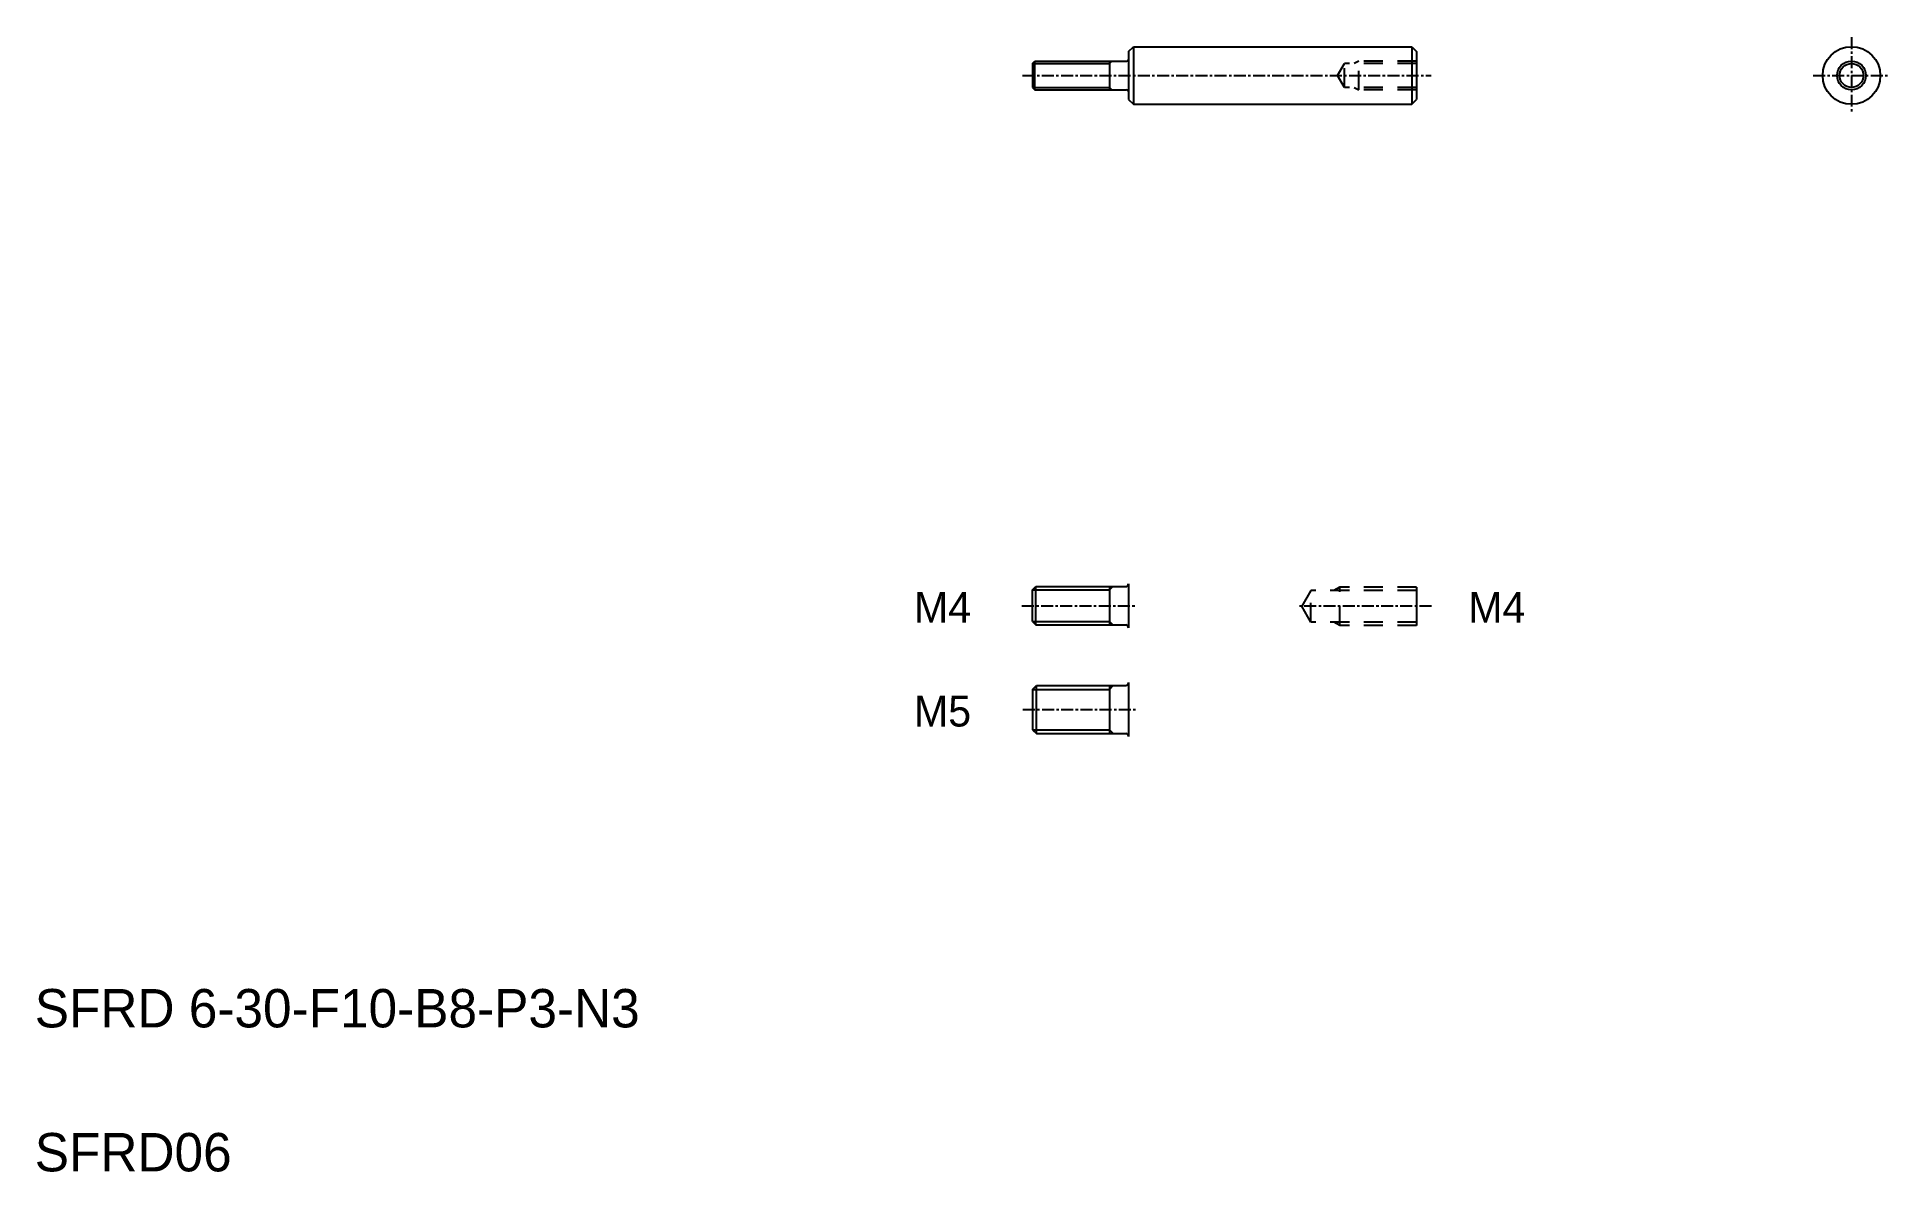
# Model space of a CAD drawing. Extents: x 86 to 279, y 79 to 198.
import ezdxf
from ezdxf.enums import TextEntityAlignment as Align

# ---------------------------------------------------------------- set-up
doc = ezdxf.new("R2010")
doc.units = 0
doc.linetypes.add('CENTER', pattern=[2, 1.25, -0.25, 0.25, -0.25])
doc.linetypes.add('DASHED', pattern=[3.5, 2, -1.5])
doc.layers.get('0').update_dxf_attribs({"linetype": 'CONTINUOUS'})
doc.layers.add('CENTER', color=1, linetype='CENTER')

msp = doc.modelspace()

# ---------------------------------------------------------------- linework, layer by layer
at = {"color": 7, "linetype": 'CONTINUOUS'}
for p, q in [((189.94, 194.82), (190.19, 195.07)), ((190.19, 195.07), (199.74, 195.07)), ((190.19, 192.07), (190.19, 195.07)), ((197.94, 195.07), (197.94, 192.07)), ((199.94, 196.07), (200.44, 196.57)), ((199.94, 196.07), (199.94, 191.07)), ((200.44, 196.57), (229.44, 196.57)), ((200.44, 196.57), (200.44, 190.57)), ((229.44, 196.57), (229.44, 190.57)), ((229.44, 196.57), (229.94, 196.07)), ((229.94, 196.07), (229.94, 191.07)), ((189.94, 192.32), (190.19, 192.07)), ((190.19, 192.07), (199.74, 192.07)), ((199.94, 191.07), (200.44, 190.57)), ((200.44, 190.57), (229.44, 190.57)), ((229.44, 190.57), (229.94, 191.07)), ((189.94, 139.97), (190.29, 140.32)), ((190.29, 140.32), (199.64, 140.32)), ((190.29, 136.32), (190.29, 140.32)), ((197.94, 140.32), (197.94, 136.32)), ((229.94, 140.27), (229.94, 136.27)), ((189.94, 136.67), (190.29, 136.32)), ((190.29, 136.32), (199.64, 136.32)), ((189.94, 129.61), (190.34, 130.01)), ((190.34, 125.01), (190.34, 130.01)), ((190.34, 130.01), (199.64, 130.01)), ((197.94, 130.01), (197.94, 125.01)), ((189.94, 125.41), (190.34, 125.01)), ((190.34, 125.01), (199.64, 125.01))]:
    msp.add_line(p, q, dxfattribs=at)
at = {"color": 3, "linetype": 'CONTINUOUS'}
for p, q in [((197.94, 194.82), (198.19, 195.07)), ((189.94, 194.82), (197.94, 194.82)), ((189.94, 192.32), (197.94, 192.32)), ((197.94, 192.32), (198.19, 192.07)), ((189.94, 139.97), (197.94, 139.97)), ((197.94, 139.97), (198.29, 140.32)), ((189.94, 136.67), (197.94, 136.67)), ((197.94, 136.67), (198.29, 136.32)), ((189.94, 129.61), (197.94, 129.61)), ((197.94, 129.61), (198.34, 130.01)), ((189.94, 125.41), (197.94, 125.41)), ((197.94, 125.41), (198.34, 125.01))]:
    msp.add_line(p, q, dxfattribs=at)
at = {"color": 3, "linetype": 'DASHED'}
for p, q in [((223.94, 195.07), (223.44, 194.82)), ((229.94, 195.07), (223.94, 195.07)), ((223.94, 192.07), (223.94, 195.07)), ((221.72, 193.57), (222.44, 194.82)), ((222.44, 192.32), (221.72, 193.57)), ((229.94, 194.82), (222.44, 194.82)), ((222.44, 192.32), (222.44, 194.82)), ((229.94, 192.32), (222.44, 192.32)), ((223.44, 192.32), (223.94, 192.07)), ((229.94, 192.07), (223.94, 192.07)), ((218.94, 139.92), (217.99, 138.27)), ((229.94, 139.92), (218.94, 139.92)), ((218.94, 136.62), (218.94, 139.92)), ((221.94, 140.27), (221.34, 139.92)), ((229.94, 140.27), (221.94, 140.27)), ((221.94, 136.27), (221.94, 140.27)), ((218.94, 136.62), (217.99, 138.27)), ((229.94, 136.62), (218.94, 136.62)), ((221.94, 136.27), (221.34, 136.62)), ((229.94, 136.27), (221.94, 136.27))]:
    msp.add_line(p, q, dxfattribs=at)
for p, q in [((189.94, 194.82), (189.94, 192.32)), ((229.94, 194.82), (229.94, 194.82)), ((229.94, 193.57), (229.94, 193.57)), ((189.94, 136.67), (189.94, 139.97)), ((199.94, 140.62), (199.94, 136.02)), ((189.94, 129.61), (189.94, 125.41)), ((199.94, 130.31), (199.94, 124.71))]:
    msp.add_line(p, q)
at = {"color": 7, "linetype": 'CONTINUOUS'}
for radius in [3, 1.25]:
    msp.add_circle((275.25, 193.57), radius, dxfattribs=at)
at = {"color": 3, "linetype": 'CONTINUOUS'}
msp.add_circle((275.25, 193.57), 1.5, dxfattribs=at)
at = {"color": 7, "linetype": 'CONTINUOUS'}
for centre, radius, start, end in [((199.74, 195.27), 0.2, 270, 0), ((199.74, 191.87), 0.2, 0, 90), ((199.64, 140.62), 0.3, 270, 0), ((199.64, 136.02), 0.3, 0, 90), ((199.64, 130.31), 0.3, 270, 0), ((199.64, 124.71), 0.3, 0, 90)]:
    msp.add_arc(centre, radius, start, end, dxfattribs=at)
at = {"layer": 'CENTER', "color": 1, "linetype": 'CENTER'}
for p, q in [((275.25, 197.57), (275.25, 189.57)), ((188.91, 193.57), (231.48, 193.57)), ((271.25, 193.57), (279.25, 193.57)), ((188.83, 138.32), (200.81, 138.32)), ((231.5, 138.27), (217.55, 138.27)), ((188.93, 127.51), (200.81, 127.51))]:
    msp.add_line(p, q, dxfattribs=at)

# ---------------------------------------------------------------- texts
for s, p in [('M4', (177.59, 138.15)), ('M4', (235.33, 138.15)), ('M5', (177.59, 127.34))]:
    msp.add_text(s, height=3.2).set_placement(p, align=Align.MIDDLE_LEFT)
for s, p in [('SFRD 6-30-F10-B8-P3-N3', (86, 94.39)), ('SFRD06', (86, 79.39))]:
    msp.add_text(s, height=4).set_placement(p)

doc.saveas('drawing.dxf')
